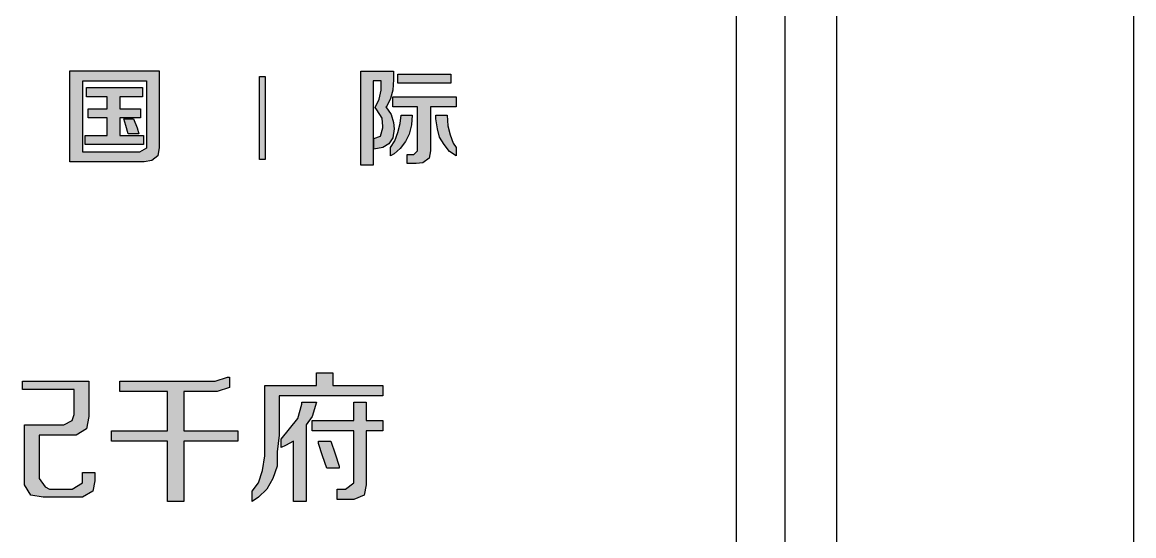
# Model space of a CAD drawing. Header units: inches. Extents: x 18712 to 314639, y 0 to 420500.
# Drawn here: x 134138 to 137612, y 248071 to 249676 of the extents above; entities that cross this region are included whole.
import ezdxf
from ezdxf.enums import TextEntityAlignment as Align
from ezdxf.lldxf.tags import DXFTag

# ---------------------------------------------------------------- set-up
doc = ezdxf.new("R2010")
doc.units = ezdxf.units.IN
doc.header["$LTSCALE"] = 1000
doc.header["$MEASUREMENT"] = 0
doc.layers.get('0').update_dxf_attribs({"true_color": 0xffffff})
for name, color, linetype, true_color in [('TK', 7, 'Continuous', 0xffffff), ('TK-TEXT', 4, 'Continuous', 0x00ffff), ('ZG-图号', 2, 'Continuous', 0xffff00), ('ZG-图名', 1, 'Continuous', 0xff0000), ('ZG-图框层', 4, 'Continuous', 0x00ffff)]:
    doc.layers.add(name, color=color, linetype=linetype, true_color=true_color)
doc.styles.add('-宋体', font='simsun.ttc', dxfattribs={"height": 0.2, "bigfont": 'gbcbig.shx'})
tags = doc.linetypes.add('DASH', pattern=[0.35, 0.25, -0.1]).pattern_tags.tags
tags[6:7] = [DXFTag(74, 4), DXFTag(75, 0), DXFTag(340, '0'), DXFTag(46, 0.0), DXFTag(50, 0.0), DXFTag(44, 0.0), DXFTag(45, 0.0)]
tags[4:5] = [DXFTag(74, 4), DXFTag(75, 0), DXFTag(340, '0'), DXFTag(46, 0.0), DXFTag(50, 0.0), DXFTag(44, 0.0), DXFTag(45, 0.0)]

# ---------------------------------------------------------------- blocks, each defined once
blk = doc.blocks.new('A$C6f5e09ec')
at = {"layer": 'TK', "true_color": 0xffffff}
h = blk.add_hatch(color=7, dxfattribs=at)
h.paths.add_polyline_path([(3354, -1776.3), (3074.8, -1776.3), (3074.8, -2060.4), (3306.6, -2060.4), (3330.2, -2055.6), (3349.2, -2041.4), (3354, -2015.4)], flags=0)
h.paths.add_polyline_path([(3114.9, -1807), (3114.9, -2029.6), (3292.4, -2029.6), (3313.7, -2017.8), (3313.7, -2013.1), (3313.7, -1807)], flags=0)
h.paths.add_polyline_path([(3131.5, -1894.6), (3131.5, -1923.1), (3190.7, -1923.1), (3190.7, -1977.5), (3122, -1977.5), (3122, -2006), (3304.2, -2006), (3304.2, -1977.5), (3230.9, -1977.5), (3230.9, -1923.1), (3294.7, -1923.1), (3294.7, -1894.6), (3230.9, -1894.6), (3230.9, -1856.8), (3301.8, -1856.8), (3301.8, -1828.4), (3126.8, -1828.4), (3126.8, -1856.8), (3190.7, -1856.8), (3190.7, -1894.6)], flags=0)
h.paths.add_polyline_path([(3242.7, -1925.5), (3249.8, -1946.8), (3256.9, -1972.8), (3290, -1972.8), (3285.3, -1953.9), (3273.5, -1925.5)], flags=0)
for points in [[(3684.5, -1793.9), (3667.2, -1793.9), (3667.2, -2053.4), (3684.5, -2053.4)], [(4022, -1807.5), (4048, -1807.5), (4048, -1836), (4040.9, -1864.4), (4029.1, -1890.4), (4033.8, -1897.5), (4050.4, -1923.6), (4052.7, -1949.6), (4052.7, -1954.4), (4045.6, -1980.4), (4024.4, -1987.6), (4024.4, -2020.7), (4052.7, -2015.9), (4071.7, -2004.1), (4083.5, -1985.2), (4088.2, -1956.7), (4085.8, -1937.8), (4078.7, -1911.8), (4062.2, -1888), (4064.6, -1888), (4076.4, -1862), (4083.5, -1836), (4085.8, -1802.8), (4085.8, -1776.8), (3984.1, -1776.8), (3984.1, -2070.4), (4022, -2070.4)], [(4265.6, -1786.3), (4100, -1786.3), (4100, -1814.6), (4265.6, -1814.6)], [(3230.9, -1923.1), (3294.7, -1923.1), (3294.7, -1894.6), (3230.9, -1894.6), (3230.9, -1856.8), (3301.8, -1856.8), (3301.8, -1828.4), (3126.8, -1828.4), (3126.8, -1856.8), (3190.7, -1856.8), (3190.7, -1894.6), (3131.5, -1894.6), (3131.5, -1923.1), (3190.7, -1923.1), (3190.7, -1977.5), (3122, -1977.5), (3122, -2006), (3304.2, -2006), (3304.2, -1977.5), (3230.9, -1977.5)], [(4201.8, -1888), (4282.2, -1888), (4282.2, -1857.3), (4083.5, -1857.3), (4083.5, -1888), (4161.5, -1888), (4161.5, -2025.4), (4149.7, -2037.2), (4128.4, -2037.2), (4128.4, -2065.6), (4156.8, -2065.6), (4178, -2063.2), (4197.1, -2049), (4201.8, -2025.4)], [(3273.5, -1925.5), (3242.7, -1925.5), (3249.8, -1946.8), (3256.9, -1972.8), (3290, -1972.8), (3285.3, -1953.9)], [(4142.6, -1944.9), (4144.9, -1914.2), (4109.5, -1914.2), (4107.1, -1940.2), (4100, -1968.5), (4090.6, -1994.7), (4076.4, -2015.9), (4076.4, -2041.9), (4088.2, -2034.9), (4107.1, -2018.3), (4123.7, -1997), (4135.5, -1973.3)], [(4256.2, -1947.3), (4253.8, -1914.2), (4218.4, -1914.2), (4218.4, -1926), (4223.1, -1956.7), (4230.2, -1982.7), (4244.4, -2006.5), (4260.9, -2027.8), (4282.2, -2041.9), (4282.2, -2015.9), (4272.7, -2001.8), (4263.3, -1975.6)], [(3430.9, -2933.6), (3599.3, -2933.6), (3599.3, -2901.3), (3430.9, -2901.3), (3430.9, -2778.4), (3443.8, -2778.4), (3489.4, -2778.4), (3534.6, -2778.4), (3573.4, -2765.2), (3573.4, -2732.9), (3567, -2732.9), (3528.2, -2745.8), (3482.9, -2745.8), (3437.3, -2745.8), (3230.4, -2745.8), (3230.4, -2778.4), (3379.1, -2778.4), (3379.1, -2901.3), (3204.5, -2901.3), (3204.5, -2933.6), (3379.1, -2933.6), (3379.1, -3121.5), (3430.9, -3121.5)], [(3728.6, -2914.2), (3728.6, -2791.4), (4052.3, -2791.4), (4052.3, -2758.7), (3896.8, -2758.7), (3896.8, -2719.9), (3845, -2719.9), (3845, -2758.7), (3683.4, -2758.7), (3683.4, -2927.2), (3683.4, -2978.9), (3676.9, -3024.5), (3664, -3063.3), (3644.6, -3089.1), (3644.6, -3121.5), (3664, -3108.5), (3689.8, -3082.7), (3709.2, -3050.3), (3722.2, -3011.5), (3722.2, -2966)], [(2978.2, -2914.2), (3068.7, -2914.2), (3094.6, -2914.2), (3126.9, -2894.8), (3133.4, -2856), (3133.4, -2745.8), (2926.1, -2745.8), (2926.1, -2771.7), (3088.1, -2771.7), (3088.1, -2849.6), (3081.7, -2869), (3055.8, -2881.9), (2932.6, -2881.9), (2932.6, -3050.3), (2932.6, -3069.7), (2952, -3102.1), (2991.1, -3108.5), (3094.6, -3108.5), (3114, -3108.5), (3146.3, -3089.1), (3152.8, -3056.8), (3152.8, -3030.9), (3114, -3030.9), (3114, -3050.3), (3114, -3063.3), (3081.7, -3082.7), (3010.5, -3082.7), (2997.6, -3076.2), (2978.2, -3050.3)], [(3812.7, -2881.9), (3832.1, -2856), (3845, -2810.8), (3799.8, -2810.8), (3799.8, -2817.2), (3786.8, -2862.5), (3761, -2894.8), (3735.1, -2927.2), (3735.1, -2953), (3748, -2946.6), (3773.9, -2933.6), (3773.9, -3121.5), (3812.7, -3121.5)], [(4052.3, -2869), (4000.5, -2869), (4000.5, -2810.8), (3961.7, -2810.8), (3961.7, -2869), (3832.1, -2869), (3832.1, -2901.3), (3961.7, -2901.3), (3961.7, -3063.3), (3935.6, -3082.7), (3909.7, -3082.7), (3909.7, -3115), (3955, -3115), (3961.7, -3115), (3994.1, -3102.1), (4000.5, -3069.7), (4000.5, -2901.3), (4052.3, -2901.3)], [(3890.3, -2933.6), (3851.5, -2933.6), (3851.5, -2940.1), (3864.4, -2978.9), (3877.4, -3018), (3916.2, -3018), (3916.2, -3011.5), (3903.2, -2972.4)]]:
    blk.add_hatch(color=7, dxfattribs=at).paths.add_polyline_path(points, flags=0)
at = {"layer": 'TK', "lineweight": -3}
for p, q in [((5471.4, -82100), (5471.4, 0)), ((5471.4, -82054.3), (5471.4, 0)), ((5310.1, -6076.6), (5310.1, -271.1))]:
    blk.add_line(p, q, dxfattribs=at)
at = {"layer": 'TK', "linetype": 'DASH', "lineweight": -3, "ltscale": 0.005}
blk.add_line((5158, -5884.9), (5158, -462.8), dxfattribs=at)
at = {"layer": 'TK', "color": 7, "lineweight": -3, "true_color": 0xffffff}
for p, q in [((3074.8, -2060.4), (3074.8, -1776.3)), ((3074.8, -1776.3), (3354, -1776.3)), ((3354, -1776.3), (3354, -2015.4)), ((3667.2, -1793.9), (3684.5, -1793.9)), ((3667.2, -2053.4), (3667.2, -1793.9)), ((3684.5, -1793.9), (3684.5, -2053.4)), ((3984.1, -2070.4), (3984.1, -1776.8)), ((3984.1, -1776.8), (4085.8, -1776.8)), ((4085.8, -1802.8), (4083.5, -1836)), ((4085.8, -1776.8), (4085.8, -1802.8)), ((4100, -1814.6), (4100, -1786.3)), ((4100, -1786.3), (4265.6, -1786.3)), ((4265.6, -1786.3), (4265.6, -1814.6)), ((3114.9, -2029.6), (3114.9, -1807)), ((3114.9, -1807), (3313.7, -1807)), ((3126.8, -1856.8), (3126.8, -1828.4)), ((3126.8, -1828.4), (3301.8, -1828.4)), ((3301.8, -1828.4), (3301.8, -1856.8)), ((3313.7, -1807), (3313.7, -2013.1)), ((4048, -1807.5), (4022, -1807.5)), ((4022, -1807.5), (4022, -2070.4)), ((4040.9, -1864.4), (4048, -1836)), ((4048, -1836), (4048, -1807.5)), ((4083.5, -1836), (4076.4, -1862)), ((4265.6, -1814.6), (4100, -1814.6)), ((3190.7, -1856.8), (3126.8, -1856.8)), ((3190.7, -1894.6), (3190.7, -1856.8)), ((3301.8, -1856.8), (3230.9, -1856.8)), ((3230.9, -1856.8), (3230.9, -1894.6)), ((4029.1, -1890.4), (4040.9, -1864.4)), ((4076.4, -1862), (4064.6, -1888)), ((4083.5, -1888), (4083.5, -1857.3)), ((4083.5, -1857.3), (4282.2, -1857.3)), ((4282.2, -1857.3), (4282.2, -1888)), ((3131.5, -1923.1), (3131.5, -1894.6)), ((3131.5, -1894.6), (3190.7, -1894.6)), ((3230.9, -1894.6), (3294.7, -1894.6)), ((3294.7, -1894.6), (3294.7, -1923.1)), ((4033.8, -1897.5), (4029.1, -1890.4)), ((4050.4, -1923.6), (4033.8, -1897.5)), ((4064.6, -1888), (4062.2, -1888)), ((4062.2, -1888), (4078.7, -1911.8)), ((4161.5, -1888), (4083.5, -1888)), ((4161.5, -2025.4), (4161.5, -1888)), ((4282.2, -1888), (4201.8, -1888)), ((4201.8, -1888), (4201.8, -2025.4)), ((3190.7, -1923.1), (3131.5, -1923.1)), ((3190.7, -1977.5), (3190.7, -1923.1)), ((3294.7, -1923.1), (3230.9, -1923.1)), ((3230.9, -1923.1), (3230.9, -1977.5)), ((3249.8, -1946.8), (3242.7, -1925.5)), ((3242.7, -1925.5), (3273.5, -1925.5)), ((3273.5, -1925.5), (3285.3, -1953.9)), ((4052.7, -1949.6), (4050.4, -1923.6)), ((4078.7, -1911.8), (4085.8, -1937.8)), ((4085.8, -1937.8), (4088.2, -1956.7)), ((4100, -1968.5), (4107.1, -1940.2)), ((4107.1, -1940.2), (4109.5, -1914.2)), ((4109.5, -1914.2), (4144.9, -1914.2)), ((4142.6, -1944.9), (4135.5, -1973.3)), ((4144.9, -1914.2), (4142.6, -1944.9)), ((4218.4, -1926), (4218.4, -1914.2)), ((4218.4, -1914.2), (4253.8, -1914.2)), ((4223.1, -1956.7), (4218.4, -1926)), ((4253.8, -1914.2), (4256.2, -1947.3)), ((3122, -2006), (3122, -1977.5)), ((3122, -1977.5), (3190.7, -1977.5)), ((3230.9, -1977.5), (3304.2, -1977.5)), ((3256.9, -1972.8), (3249.8, -1946.8)), ((3290, -1972.8), (3256.9, -1972.8)), ((3285.3, -1953.9), (3290, -1972.8)), ((3304.2, -1977.5), (3304.2, -2006)), ((4024.4, -1987.6), (4045.6, -1980.4)), ((4045.6, -1980.4), (4052.7, -1954.4)), ((4052.7, -1954.4), (4052.7, -1949.6)), ((4088.2, -1956.7), (4083.5, -1985.2)), ((4090.6, -1994.7), (4100, -1968.5)), ((4135.5, -1973.3), (4123.7, -1997)), ((4230.2, -1982.7), (4223.1, -1956.7)), ((4256.2, -1947.3), (4263.3, -1975.6)), ((4263.3, -1975.6), (4272.7, -2001.8)), ((3304.2, -2006), (3122, -2006)), ((3313.7, -2013.1), (3313.7, -2017.8)), ((4024.4, -2020.7), (4024.4, -1987.6)), ((4071.7, -2004.1), (4052.7, -2015.9)), ((4083.5, -1985.2), (4071.7, -2004.1)), ((4076.4, -2015.9), (4090.6, -1994.7)), ((4123.7, -1997), (4107.1, -2018.3)), ((4244.4, -2006.5), (4230.2, -1982.7)), ((4260.9, -2027.8), (4244.4, -2006.5)), ((4272.7, -2001.8), (4282.2, -2015.9)), ((3292.4, -2029.6), (3114.9, -2029.6)), ((3313.7, -2017.8), (3292.4, -2029.6)), ((3349.2, -2041.4), (3330.2, -2055.6)), ((3354, -2015.4), (3349.2, -2041.4)), ((4052.7, -2015.9), (4024.4, -2020.7)), ((4076.4, -2041.9), (4076.4, -2015.9)), ((4088.2, -2034.9), (4076.4, -2041.9)), ((4107.1, -2018.3), (4088.2, -2034.9)), ((4128.4, -2065.6), (4128.4, -2037.2)), ((4128.4, -2037.2), (4149.7, -2037.2)), ((4149.7, -2037.2), (4161.5, -2025.4)), ((4197.1, -2049), (4178, -2063.2)), ((4201.8, -2025.4), (4197.1, -2049)), ((4282.2, -2041.9), (4260.9, -2027.8)), ((4282.2, -2015.9), (4282.2, -2041.9)), ((3306.6, -2060.4), (3074.8, -2060.4)), ((3330.2, -2055.6), (3306.6, -2060.4)), ((3684.5, -2053.4), (3667.2, -2053.4)), ((4022, -2070.4), (3984.1, -2070.4)), ((4156.8, -2065.6), (4128.4, -2065.6)), ((4178, -2063.2), (4156.8, -2065.6)), ((3528.2, -2745.8), (3567, -2732.9)), ((3567, -2732.9), (3573.4, -2732.9)), ((3573.4, -2732.9), (3573.4, -2765.2)), ((3845, -2758.7), (3845, -2719.9)), ((3845, -2719.9), (3896.8, -2719.9)), ((3896.8, -2719.9), (3896.8, -2758.7)), ((2926.1, -2771.7), (2926.1, -2745.8)), ((2926.1, -2745.8), (3133.4, -2745.8)), ((3088.1, -2771.7), (2926.1, -2771.7)), ((3088.1, -2849.6), (3088.1, -2771.7)), ((3133.4, -2745.8), (3133.4, -2856)), ((3230.4, -2778.4), (3230.4, -2745.8)), ((3230.4, -2745.8), (3437.3, -2745.8)), ((3379.1, -2778.4), (3230.4, -2778.4)), ((3379.1, -2901.3), (3379.1, -2778.4)), ((3443.8, -2778.4), (3430.9, -2778.4)), ((3430.9, -2778.4), (3430.9, -2901.3)), ((3437.3, -2745.8), (3482.9, -2745.8)), ((3489.4, -2778.4), (3443.8, -2778.4)), ((3482.9, -2745.8), (3528.2, -2745.8)), ((3534.6, -2778.4), (3489.4, -2778.4)), ((3573.4, -2765.2), (3534.6, -2778.4)), ((3683.4, -2927.2), (3683.4, -2758.7)), ((3683.4, -2758.7), (3845, -2758.7)), ((3896.8, -2758.7), (4052.3, -2758.7)), ((4052.3, -2758.7), (4052.3, -2791.4)), ((4052.3, -2791.4), (3728.6, -2791.4)), ((3728.6, -2791.4), (3728.6, -2914.2)), ((3799.8, -2817.2), (3799.8, -2810.8)), ((3799.8, -2810.8), (3845, -2810.8)), ((3845, -2810.8), (3832.1, -2856)), ((3961.7, -2869), (3961.7, -2810.8)), ((3961.7, -2810.8), (4000.5, -2810.8)), ((4000.5, -2810.8), (4000.5, -2869)), ((3786.8, -2862.5), (3799.8, -2817.2)), ((2932.6, -3050.3), (2932.6, -2881.9)), ((2932.6, -2881.9), (3055.8, -2881.9)), ((3055.8, -2881.9), (3081.7, -2869)), ((3081.7, -2869), (3088.1, -2849.6)), ((3133.4, -2856), (3126.9, -2894.8)), ((3761, -2894.8), (3786.8, -2862.5)), ((3832.1, -2856), (3812.7, -2881.9)), ((3812.7, -2881.9), (3812.7, -3121.5)), ((3832.1, -2901.3), (3832.1, -2869)), ((3832.1, -2869), (3961.7, -2869)), ((4000.5, -2869), (4052.3, -2869)), ((4052.3, -2869), (4052.3, -2901.3)), ((3068.7, -2914.2), (2978.2, -2914.2)), ((2978.2, -2914.2), (2978.2, -3050.3)), ((3094.6, -2914.2), (3068.7, -2914.2)), ((3126.9, -2894.8), (3094.6, -2914.2)), ((3204.5, -2933.6), (3204.5, -2901.3)), ((3204.5, -2901.3), (3379.1, -2901.3)), ((3430.9, -2901.3), (3599.3, -2901.3)), ((3599.3, -2901.3), (3599.3, -2933.6)), ((3728.6, -2914.2), (3722.2, -2966)), ((3735.1, -2927.2), (3761, -2894.8)), ((3961.7, -2901.3), (3832.1, -2901.3)), ((3961.7, -3063.3), (3961.7, -2901.3)), ((4052.3, -2901.3), (4000.5, -2901.3)), ((4000.5, -2901.3), (4000.5, -3069.7)), ((3379.1, -2933.6), (3204.5, -2933.6)), ((3379.1, -3121.5), (3379.1, -2933.6)), ((3599.3, -2933.6), (3430.9, -2933.6)), ((3430.9, -2933.6), (3430.9, -3121.5)), ((3683.4, -2978.9), (3683.4, -2927.2)), ((3735.1, -2953), (3735.1, -2927.2)), ((3748, -2946.6), (3735.1, -2953)), ((3773.9, -2933.6), (3748, -2946.6)), ((3773.9, -3121.5), (3773.9, -2933.6)), ((3851.5, -2940.1), (3851.5, -2933.6)), ((3851.5, -2933.6), (3890.3, -2933.6)), ((3864.4, -2978.9), (3851.5, -2940.1)), ((3890.3, -2933.6), (3903.2, -2972.4)), ((3676.9, -3024.5), (3683.4, -2978.9)), ((3722.2, -2966), (3722.2, -3011.5)), ((3877.4, -3018), (3864.4, -2978.9)), ((3903.2, -2972.4), (3916.2, -3011.5)), ((3722.2, -3011.5), (3709.2, -3050.3)), ((3916.2, -3018), (3877.4, -3018)), ((3916.2, -3011.5), (3916.2, -3018)), ((2932.6, -3069.7), (2932.6, -3050.3)), ((2978.2, -3050.3), (2997.6, -3076.2)), ((3114, -3050.3), (3114, -3030.9)), ((3114, -3030.9), (3152.8, -3030.9)), ((3114, -3063.3), (3114, -3050.3)), ((3152.8, -3056.8), (3146.3, -3089.1)), ((3152.8, -3030.9), (3152.8, -3056.8)), ((3664, -3063.3), (3676.9, -3024.5)), ((3709.2, -3050.3), (3689.8, -3082.7)), ((2952, -3102.1), (2932.6, -3069.7)), ((2997.6, -3076.2), (3010.5, -3082.7)), ((3010.5, -3082.7), (3081.7, -3082.7)), ((3081.7, -3082.7), (3114, -3063.3)), ((3146.3, -3089.1), (3114, -3108.5)), ((3644.6, -3089.1), (3664, -3063.3)), ((3644.6, -3121.5), (3644.6, -3089.1)), ((3689.8, -3082.7), (3664, -3108.5)), ((3909.7, -3115), (3909.7, -3082.7)), ((3909.7, -3082.7), (3935.6, -3082.7)), ((3935.6, -3082.7), (3961.7, -3063.3)), ((4000.5, -3069.7), (3994.1, -3102.1)), ((2991.1, -3108.5), (2952, -3102.1)), ((3094.6, -3108.5), (2991.1, -3108.5)), ((3114, -3108.5), (3094.6, -3108.5)), ((3430.9, -3121.5), (3379.1, -3121.5)), ((3664, -3108.5), (3644.6, -3121.5)), ((3812.7, -3121.5), (3773.9, -3121.5)), ((3955, -3115), (3909.7, -3115)), ((3961.7, -3115), (3955, -3115)), ((3994.1, -3102.1), (3961.7, -3115))]:
    blk.add_line(p, q, dxfattribs=at)
at = {"layer": 'ZG-图框层', "lineweight": -3}
blk.add_line((5471.4, -82100), (5471.4, 0), dxfattribs=at)
at = {"layer": 'TK-TEXT', "style": '-宋体', "width": 0.8}
for tag, p, height in [('若羌县文化体育广播电视和旅游局', (1802.8, -65292.4), 189), ('巴州米兰长城国家文化公园建设项目', (1722.9, -66432.8), 189), ('结构', (1853.5, -78521.8), 300), ('1:100', (4296.1, -78521.8), 300), ('2022.07', (1479.6, -80877.4), 300), ('A', (4650.8, -80873.2), 300)]:
    blk.add_attdef(tag, p, '', height=height, dxfattribs=at)
blk.add_attdef('QFAHJJ-2022-012', text='', height=300, dxfattribs=at).set_placement((3356.7, -67621.3), align=Align.CENTER)
at = {"layer": 'ZG-图号', "style": '-宋体', "width": 0.8}
blk.add_attdef('结施-03', (1804.7, -79277.2), '', height=300, dxfattribs=at)
at = {"layer": 'ZG-图名', "style": '-宋体', "width": 0.8}
blk.add_attdef('框架柱平面布置图', (1991.3, -69635.1), '', height=300, dxfattribs=at)

msp = doc.modelspace()

# ---------------------------------------------------------------- linework, layer by layer
at = {"layer": 'TK', "lineweight": -3}
msp.add_lwpolyline([(18712.2, 252300), (18712.2, 168200), (137612.2, 168200), (137612.2, 252300)], close=True, dxfattribs=at)
at = {"layer": 'ZG-图框层', "lineweight": -3}
msp.add_lwpolyline([(18712.2, 168200), (137612.2, 168200), (137612.2, 252300), (18712.2, 252300)], close=True, dxfattribs=at)

# ---------------------------------------------------------------- block references
msp.add_blockref('A$C6f5e09ec', (131212.2, 251300))

doc.saveas('drawing.dxf')
